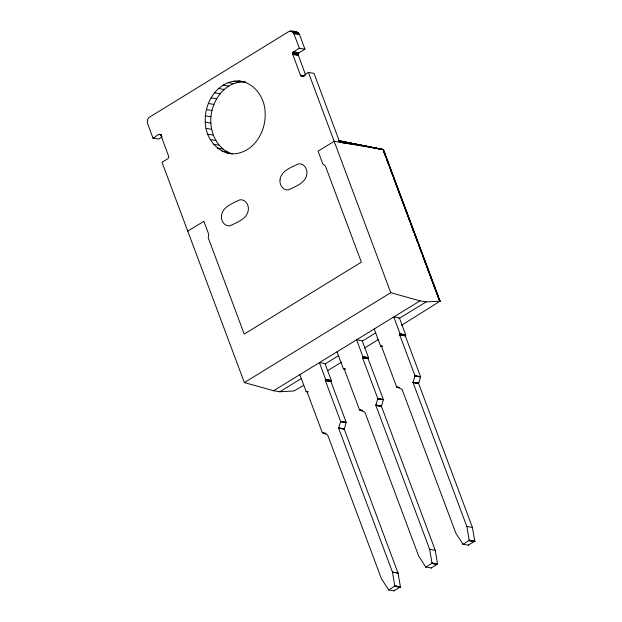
<?xml version="1.0" encoding="UTF-8"?>
<svg xmlns="http://www.w3.org/2000/svg" width="622" height="622" viewBox="0 0 622 622"><rect width="100%" height="100%" fill="white"/><g stroke="black" fill="none" stroke-linecap="round" stroke-linejoin="round"><path stroke-width="0.93" d="M205.291 122.169C204.241 104.566 214.893 84.724 233.266 81.28C251.117 78.286 264.995 96.006 265.135 112.574C266.185 130.177 255.541 150.019 237.169 153.463C219.317 156.464 205.431 138.745 205.291 122.169L210.881 123.102C211.488 136.241 219.123 150.089 232.403 153.859L226.812 152.926M210.881 123.102C209.295 103.516 224.2 79.904 245.783 82.197M152.965 138.107C155.119 137.921 158.913 132.012 160.927 135.332L168.826 156.736L168.119 158.532L162.015 162.311L244.368 382.569L390.764 292.69L420.013 300.861L426.156 301.888L440.065 301.203L383.416 149.575L338.306 140.704L362.393 145.587L339.744 142.22L314.001 73.365L308.411 72.432C306.257 72.618 302.471 78.528 300.449 75.208L292.558 53.803L293.265 52.007L299.361 48.228L304.951 49.161L299.516 34.638C297.814 30.898 292.115 30.462 288.662 31.644L148.977 117.488L147.608 119.486L147.313 122.798L152.965 138.107L158.556 139.033L162.21 136.786M305.697 75.231L298.14 54.728L298.848 52.932L304.951 49.161M299.843 374.638L306.156 391.51L307.019 391.751L322.328 432.687L327.685 434.972L381.473 578.857L388.727 589.928L394.822 586.041L392.466 572.147L338.663 428.231L340.623 421.459L325.345 380.571L325.718 379.498L319.413 362.626L324.995 363.559L331.301 380.431L330.927 381.504L346.213 422.385L344.246 429.164L398.057 573.08L400.412 586.966L393.92 590.76M331.332 380.625L325.741 379.622M362.463 410.458L359.547 409.906L364.865 412.145L418.66 556.021L425.86 567.124L432.01 563.205L429.654 549.319L375.843 405.404L377.811 398.624L362.525 357.743L362.906 356.67L356.593 339.799L362.183 340.732L368.488 357.596L368.115 358.676L383.393 399.557L381.434 406.337L435.229 550.213L437.593 564.138L431.147 567.979M368.084 358.544L362.509 357.479L368.146 358.288M368.512 357.798L362.929 356.795M374.219 328.984L380.524 345.848L381.41 346.151L396.673 386.977L402.053 389.318L455.848 533.194L463.04 544.297L469.19 540.378L466.834 526.492L413.031 382.577L414.991 375.797L399.713 334.916L400.086 333.835L393.78 316.971L399.363 317.896L405.676 334.768L405.295 335.849L420.581 376.73L418.622 383.51L472.425 527.425L474.78 541.311L468.296 545.105M405.272 335.717L399.697 334.652L405.334 335.46M432.018 563.143L437.608 564.076M338.632 428.06L344.223 428.993M418.59 383.331L413.016 382.343M330.904 381.309L325.329 380.314M344.23 428.931L338.656 427.936M414.983 376.038L420.581 376.909L414.991 375.797M400.389 587.028L394.799 586.103M474.757 541.373L469.175 540.44M331.269 380.812L325.648 379.941M368.449 357.984L362.828 357.106M431.956 563.33L437.593 564.138M401.602 325.275L440.081 301.165M400.327 587.145L394.698 586.258M437.507 564.309L431.925 563.384M382.825 150.19L383.331 149.661L339.107 140.937M331.192 380.913L325.508 380.05M405.373 335.406L399.783 334.473M437.421 564.395L431.831 563.462M187.758 231.166L203.868 221.284L208.767 234.385L208.261 237.853L244.236 334.068L361.351 262.165L325.376 165.95L322.958 164.286L318.052 151.177L334.154 141.287L383.377 149.56L440.018 301.273M244.368 382.569L273.618 390.74L420.013 300.861M273.618 390.74L279.76 391.767L301.266 378.565M325.252 363.839L338.485 355.714M362.47 340.988L375.704 332.863M398.857 318.643L426.156 301.888M303.606 385.438L294.159 390.818M327.491 370.774L341.486 362.183M364.546 348.025L378.541 339.433M468.63 545.222L462.706 544.172M394.262 590.884L388.369 589.874M293.763 390.966L279.76 391.767M295.598 32.072L296.982 32.142M339.744 142.22L358.738 144.856L378.557 148.681M290.707 31.1L292.635 31.854L293.6 32.989L299.361 48.228M290.015 31.139L297.627 32.391M292.115 31.784L298.226 32.779M293.164 32.367L298.747 33.3M293.6 32.989L299.182 33.922M293.934 33.705L299.516 34.638M293.506 51.82L299.096 52.753M293.265 52.007L298.848 52.932M293.048 52.232L298.63 53.165M292.861 52.505L298.443 53.43M292.713 52.8L298.303 53.733M292.612 53.127L298.202 54.06M292.558 53.461L298.148 54.394M292.558 53.803L298.14 54.728M292.597 54.13L298.187 55.063M292.69 54.441L298.272 55.374M300.449 75.208L304.174 75.83M300.582 75.495L304.306 76.109M300.76 75.744L303.552 76.203M300.97 75.946L303.07 76.413M238.49 80.992L245.48 82.127M233.266 81.28L238.848 82.213M228.095 82.664L233.685 83.589M223.15 85.097L228.733 86.03M218.563 88.511L224.153 89.444M214.489 92.81L220.071 93.735M211.037 97.848L216.627 98.781M208.323 103.477L213.914 104.41M206.434 109.534L212.016 110.467M205.408 115.832L210.998 116.757M339.767 141.715L358.738 144.856M206.084 128.365L211.674 129.298M207.764 134.228L213.354 135.153M210.275 139.577L215.865 140.502M159.364 134.305L161.222 134.616M159.084 134.383L160.95 134.694M158.82 134.507L161.619 134.974M213.548 144.25L219.138 145.175M217.475 148.106L223.065 149.039M221.945 151.029L227.528 151.962M400.086 333.835L405.692 334.83M400.109 333.967L405.699 334.963L400.101 334.1M400.016 334.278L405.668 335.095M399.876 334.395L405.56 335.258M399.682 334.784L405.28 335.787M399.713 334.916L405.295 335.849M380.625 345.995L382.538 346.337M380.726 346.05L382.639 346.368M362.906 356.67L368.504 357.658M362.898 356.997L368.504 357.86M362.688 357.222L368.372 358.085M362.603 357.3L368.232 358.186M362.502 357.619L368.092 358.614M362.525 357.743L368.115 358.676M414.975 375.742L420.565 376.675M337.031 351.811L343.336 368.683L345.202 368.986M343.336 368.683L345.35 369.165M413.024 382.281L418.614 383.214M413.008 382.46L418.598 383.455M413.031 382.577L418.622 383.51M396.704 387.032L399.472 387.444M396.805 387.141L398.718 387.475M325.718 379.498L331.324 380.493M325.71 379.824L331.316 380.687M325.415 380.135L331.044 381.014M325.345 380.244L330.966 381.115M325.314 380.446L330.912 381.442L325.345 380.571M377.795 398.57L383.393 399.557M377.818 398.686L383.401 399.674M377.795 398.865L383.401 399.736M306.156 391.51L308.014 391.821M306.18 391.565L308.046 391.876M375.843 405.109L381.426 406.042M375.828 405.171L381.41 406.158M375.82 405.287L381.418 406.283M375.843 405.404L381.434 406.337M343.367 368.737L344.23 368.978L359.493 409.805L362.338 410.364M340.607 421.397L346.213 422.385M340.631 421.514L346.221 422.509M340.615 421.693L346.213 422.563M338.64 428.123L344.246 429.164M322.305 432.632L326.052 433.309M466.827 526.453L472.432 527.464M469.198 540.184L474.788 541.117M469.206 540.246L474.788 541.249M469.066 540.596L474.726 541.428M469.019 540.635L474.602 541.56M429.639 549.28L435.244 550.291M432.018 563.011L437.6 563.944M425.526 567L431.497 568.026M398.041 573.041L392.459 572.116L398.064 573.119M394.83 585.838L400.42 586.834M394.822 586.041L400.42 586.904M394.643 586.289L400.234 587.222M382.437 149.381L383.377 149.56L361.848 145.455L383.401 149.591M383.362 149.63L338.555 140.712M338.78 140.805L362.191 145.47M338.936 140.937L362.393 145.587M412.541 228.974L413.568 231.695M416.305 238.934L417.323 241.655M419.376 247.089L421.77 253.426M423.131 257.049L425.526 263.386M426.894 267.009L429.281 273.346M433.036 283.305L429.965 275.157L439.871 301.421L383.269 149.731M433.721 285.117L439.871 301.421L383.525 150.734M383.354 150.921L385.057 155.453M386.417 159.076L388.804 165.429M390.165 169.052L392.544 175.396M393.913 179.027L396.976 187.183M397.652 188.995L409.914 221.634M410.932 224.355L413.653 231.609M414.68 234.331L417.401 241.585M418.419 244.298L421.825 253.372M422.509 255.183L425.572 263.339M426.257 265.151L429.32 273.315M308.411 72.432L390.764 292.69M221.463 215.772C220.748 220.662 224.472 226.68 229.93 225.809C236.935 222.381 247.323 218.89 248.333 209.855C249.049 204.957 245.325 198.947 239.867 199.817C232.861 203.238 222.466 206.729 221.463 215.772M280.017 179.82C279.309 184.718 283.026 190.729 288.484 189.858C295.489 186.429 305.884 182.938 306.895 173.903C307.602 169.005 303.886 162.995 298.428 163.866C291.423 167.287 281.027 170.778 280.017 179.82"/></g></svg>
